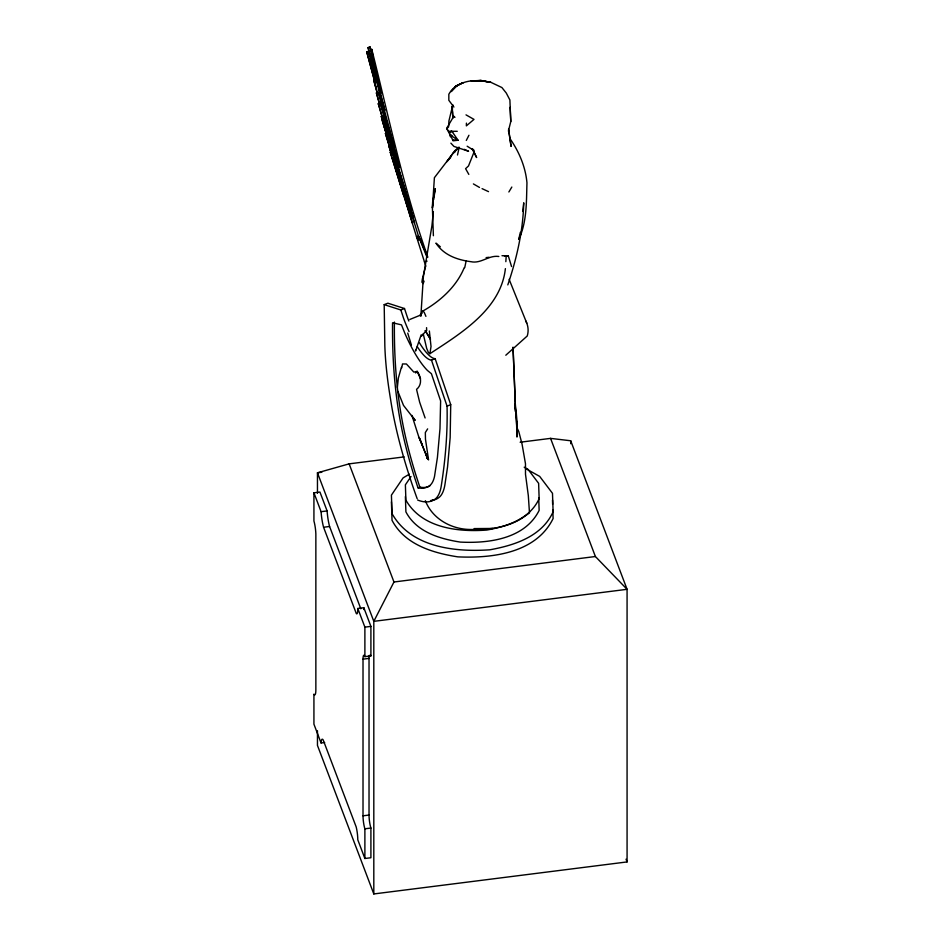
<?xml version="1.0" encoding="UTF-8"?>
<svg xmlns="http://www.w3.org/2000/svg" width="941" height="941" viewBox="0 0 941 941"><rect width="100%" height="100%" fill="white"/><g stroke="black" fill="none" stroke-linecap="round" stroke-linejoin="round"><path stroke-width="1.41" d="M466.418 123.118L466.371 125.859L473.993 119.389L466.018 114.873M448.739 125.918L448.916 120.966L452.833 104.827M420.85 316.352L423.368 276.795L431.919 225.816L433.354 211.631M505.388 268.632C500.941 309.166 460.972 333.326 429.908 353.698L428.461 352.604L426.685 348.441L423.238 333.796M505.835 261.669L506.199 256.105M452.868 131.881L448.504 131.893L446.634 128.399L453.738 116.308L454.962 117.307M397.373 387.363L398.361 378.047L401.384 367.308M522.773 211.466L523.737 202.797C523.09 230.792 516.75 258.446 507.811 284.9M520.373 232.274L518.82 238.92M433.236 202.433L432.413 207.949L433.389 235.721M433.66 199.68L435.307 188.635L432.625 202.021L432.413 207.949L434.401 177.696L453.162 153.207L458.255 148.278M401.783 367.802L402.501 363.955L406.418 363.991L413.84 372.107L417.181 371.354C421.227 376.823 422.286 384.845 416.545 389.374L419.651 402.207L425.109 417.969M464.725 267.703L466.171 260.739M457.491 155.006L458.973 148.431M453.397 117.801L453.738 116.308M508.375 131.152L510.787 121.507L509.893 99.981L506.282 93.053L501.906 87.548L490.826 82.302L479.863 80.538L471.3 80.879L481.557 80.585L490.826 82.302L479.863 80.538L481.557 80.585L471.3 80.879M421.215 334.773L415.569 351.075L415.581 349.993M392.35 151.724L405.395 194.387L403.442 194.952L390.327 152.501L392.35 151.724L418.474 236.144L426.849 256.869M425.65 266.15L422.356 279.03L421.897 282.159L422.65 282.935M391.762 155.512L388.798 145.831L390.833 145.079L412.84 216.595L387.469 132.928L385.445 133.622L390.962 151.724M414.51 222.735L390.833 145.079M423.168 283.617L424.085 281.136M416.051 371.671L415.569 372.93L417.181 371.354L420.521 378.835M467.148 146.208L474.041 150.513L472.229 148.666L474.017 152.136L468.5 165.969L465.595 168.662L468.818 174.391M429.908 353.698L431.025 346.476L429.367 331.009M518.714 239.449C527.031 222.029 526.348 201.786 526.96 182.836C525.501 166.675 518.985 151.525 509.751 138.292M464.278 267.585C456.608 286.511 440.212 301.296 422.697 311.118L420.086 315.576L421.803 313.271L420.898 314.953L409.805 319.47M466.301 140.432L468.936 135.257M317.458 493.331L317.458 472.805L349.135 463.854L393.961 581.997L373.812 621.342L373.812 893.95L627.071 861.921L627.071 589.313L570.716 440.776L550.567 438.377L520.138 442.223M386.222 133.034L381.328 116.437L386.41 133.057M368.237 54.437L369.942 53.649L384.822 110.368L368.731 51.296L394.314 147.525L378.364 92.347L399.654 167.31L380.282 103.122L396.361 158.241L383.293 115.872L394.361 153.112L384.293 120.107L382.34 120.66L388.915 142.703M508.869 191.976L511.833 187.047M427.649 428.873L425.332 432.542L425.473 439.212L428.555 459.878L427.273 458.243A37.205 22.996 -8.6 0 1 428.237 459.42L426.732 454.938M411.029 476.522L405.383 484.838L405.9 500.142C421.721 527.972 457.785 532.23 486.803 530.054C507.234 526.36 529.877 519.044 539.146 498.648L538.628 483.345L528.019 469.324L524.196 467.207M421.509 336.16L426.626 330.232L426.567 327.656M450.739 157.406L446.857 161.723L454.715 150.831L459.032 147.09M383.481 121.66L378.317 103.675L382.469 117.672M446.599 128.811L448.645 126.812M505.799 355.228L527.231 335.996A57.307 33.088 0 0 0 525.772 320.905M453.162 153.207L455.35 151.525M425.814 330.856L426.626 330.232M450.41 136.798L449.128 132.446L451.633 130.94M409.276 474.193L403.101 477.899L391.421 495.131L392.032 513.621C411.052 547.462 454.821 552.226 489.838 549.803C514.539 545.333 541.922 536.488 553.108 511.833L552.496 493.331L539.663 476.381L525.548 468.536M431.848 500.659L433.248 499.824M498.824 256.481C488.591 254.987 481.157 263.951 470.9 261.692C457.197 259.845 443.846 255.211 435.93 243.119L440.317 246.777M417.181 498.706A185.306 50.038 68.6 0 1 390.55 399.172A284.111 76.715 68.6 0 1 384.834 345.723L384.199 304.637L387.88 303.202L404.501 308.519L407.324 317.058A45.297 12.233 68.6 0 0 408.841 321.034M384.199 304.637L400.819 309.965L404.501 308.519M417.263 346.664A45.297 12.233 68.6 0 0 431.472 360.097L435.154 358.662L450.727 404.712L450.163 437.589L447.54 467.007L445.022 483.968A113.014 30.512 68.6 0 1 438.765 497.66A192.482 51.978 68.6 0 1 430.896 500.447M417.663 500.036A192.482 51.978 68.6 0 0 435.083 499.095A113.014 30.512 68.6 0 0 441.341 485.403C445.446 459.22 447.693 432.66 447.046 406.147L450.727 404.712M417.969 487.803L418.263 487.873A175.391 47.356 68.6 0 0 429.602 485.662A96.911 26.172 68.6 0 0 434.542 476.287L437.436 457.338L439.988 428.684L440.623 400.925L431.413 373.706L427.437 370.46A59.989 16.197 68.6 0 1 404.83 333.22L401.489 324.857L392.55 322.775C392.244 355.145 394.22 387.551 399.984 419.427A167.651 45.274 68.6 0 0 414.134 476.005L417.969 487.803L420.109 487.156A175.391 47.356 68.6 0 0 429.814 485.956M369.578 54.507L368.096 47.603L370.06 47.05L380.893 90.607L372.413 56.225L375.177 66.293L371.319 50.908L372.942 56.319L371.719 49.12C389.115 118.26 403.513 188.612 427.437 255.846M368.096 47.603L370.213 47.332M368.731 51.296L366.767 51.849L376.753 89.383M368.66 51.343L366.708 51.896L374.8 81.561M377.423 93.782L373.965 81.032L376.024 80.514M379.458 103.898L376.4 92.912L378.423 92.359M378.223 103.781L380.282 103.122M381.27 116.531L383.293 115.872M385.445 133.622L387.41 133.069M388.798 145.831L390.762 145.279M390.327 152.501L392.279 151.948M422.168 242.625L418.474 236.144L416.51 236.709L390.386 152.289M418.357 239.943L416.51 236.709L424.45 261.88L427.096 261.127M471.5 80.844C462.49 81.891 453.291 85.925 448.833 94.253L448.833 100.311L453.915 107.062M349.135 463.854L404.207 456.891M321.822 472.253L317.458 472.805L373.812 621.342L627.071 589.313L595.394 556.519L550.567 438.377M324.669 742.508L321.057 742.955L313.929 724.17L313.929 694.152A11.821 2.07 82.8 0 0 315.858 689.882L315.858 533.959A11.68 2.047 82.8 0 0 313.929 520.985L313.929 492.813L319.94 492.049L327.103 510.928A16.679 2.917 82.8 0 0 329.585 526.49L360.815 608.78M313.929 492.813L321.081 511.681L327.103 510.928M321.081 511.681A16.679 2.917 82.8 0 0 323.575 527.254L329.585 526.49M393.961 581.997L595.394 556.519M323.575 527.254L356.357 613.661A11.28 1.976 82.8 0 0 357.815 608.486L363.826 607.721L370.907 626.377L370.907 655.889L364.885 656.642A9.151 1.6 82.8 0 0 363.014 659.159L363.014 815.812A9.928 1.729 82.8 0 0 364.885 828.809L364.885 858.498L370.907 857.745L370.907 828.045A9.928 1.729 82.8 0 1 369.025 815.047L369.025 658.394A9.151 1.6 82.8 0 1 369.272 655.407M357.815 608.486L364.885 627.141L370.907 626.377M363.014 659.159L369.025 658.394M363.014 815.812L369.025 815.047M364.885 828.809L370.907 828.045M486.121 257.622L489.026 257.281M504.435 256.034L508.258 255.717L511.551 266.526M474.064 528.595L493.166 528.454M457.255 131.305L448.704 131.293L448.163 130.246M501.988 255.717L508.258 255.717M453.115 139.986L458.032 140.233L452.492 132.163M376.4 92.912L379.646 104.11M464.207 149.325L468.559 151.254L453.95 146.42L450.892 143.173M479.487 187.435L473.394 183.918M482.063 188.635L488.52 191.635M373.965 81.032L377.529 93.759M452.303 135.986L450.88 134.728M452.362 136.421L458.032 140.233L453.091 140.809L449.128 132.446M422.697 311.118L424.144 312.2L425.92 316.364M369.942 53.649L380.905 93.371L373.448 64.235L374.2 66.388L370.06 47.05M412.993 417.251L415.157 420.368L403.513 405.406L397.855 391.315M425.12 330.585L430.519 339.266L425.485 330.891M472.229 148.666L476.628 157.547L474.017 152.136M418.474 236.144L427.861 257.187M425.979 454.456L418.639 436.448L411.923 415.393M422.415 445.034L419.145 437.494L425.803 454.127M509.128 279.324L526.772 323.151M425.356 500.683C432.142 518.456 450.574 528.924 469.124 529.454C488.826 529.983 509.563 527.819 525.76 515.55L529.477 512.904L528.324 495.66L525.49 474.24L525.478 463.725L522.067 444.187L518.738 431.437L516.88 427.579L515.127 403.995M626.047 859.192L627.071 861.921M364.885 858.498L357.792 839.807A11.233 1.964 82.8 0 0 356.192 826.963L323.186 739.955A13.88 2.423 82.8 0 0 321.057 742.955M373.812 893.95L317.458 745.413L317.458 730.757M411.417 345.088L407.735 333.09M431.472 360.097L447.046 406.147M425.767 453.762L427.273 458.243L426.238 454.597M400.819 309.965L403.642 318.493A45.297 12.233 68.6 0 0 409.041 331.561M419.815 487.085L415.969 475.276A167.651 45.274 68.6 0 1 401.831 418.71C396.055 386.822 394.091 354.428 394.397 322.057M424.45 261.88L425.744 265.938M388.868 145.632L391.891 155.453M394.479 163.863L403.971 194.716M404.842 197.516L410.888 217.148L405.794 200.445M387.469 132.928L411.229 210.361L384.293 120.107M385.504 133.493L391.021 151.466M398.231 174.967L400.36 181.884M402.054 187.412L404.171 194.328M406.724 202.633L408.841 209.537L407.665 205.491M392.62 158.288L412.546 223.299M382.34 120.66L386.116 133.046M386.951 135.786L389.045 142.667L387.868 138.539M393.503 160.076L395.62 167.039M397.314 172.603L400.29 182.354M401.983 187.918L404.101 194.881M385.092 127.164L386.316 131.293M369.06 58.33L373.001 73.445M373.718 76.186L375.141 81.691M426.179 454.538L427.049 457.996L426.379 454.268M368.249 47.897L369.178 52.049M508.552 128.964L511.081 146.431L508.705 130.446M515.256 407.865L515.633 411.911L513.045 347.311M510.787 121.507L510.128 107.309M452.386 108.885L452.256 106.18L452.762 117.025L452.515 111.603M513.033 347.37L515.633 411.911M552.496 500.036L552.638 504.305M552.826 509.998L553.108 518.538C536.099 553.167 492.261 558.436 457.796 556.86C432.531 552.908 404.783 544.58 392.032 520.326L391.421 501.835M538.722 497.871L539.146 510.387C524.96 538.864 488.873 543.569 460.302 542.087C439.4 538.817 416.44 531.924 405.9 511.869L405.383 496.566M570.716 440.776L570.716 443.705M364.885 627.141L364.885 656.642M435.154 358.662A45.297 12.233 68.6 0 1 419.486 342.877M363.826 607.721A11.28 1.976 82.8 0 1 363.814 609.545M370.413 654.912A9.151 1.6 82.8 0 1 370.907 655.889M453.421 89.113L451.068 91.653L456.985 85.525L463.266 82.632L454.997 86.831L456.985 85.525L453.421 89.113M516.797 421.403L516.197 411.029L516.985 437.047L516.797 421.403"/></g></svg>
